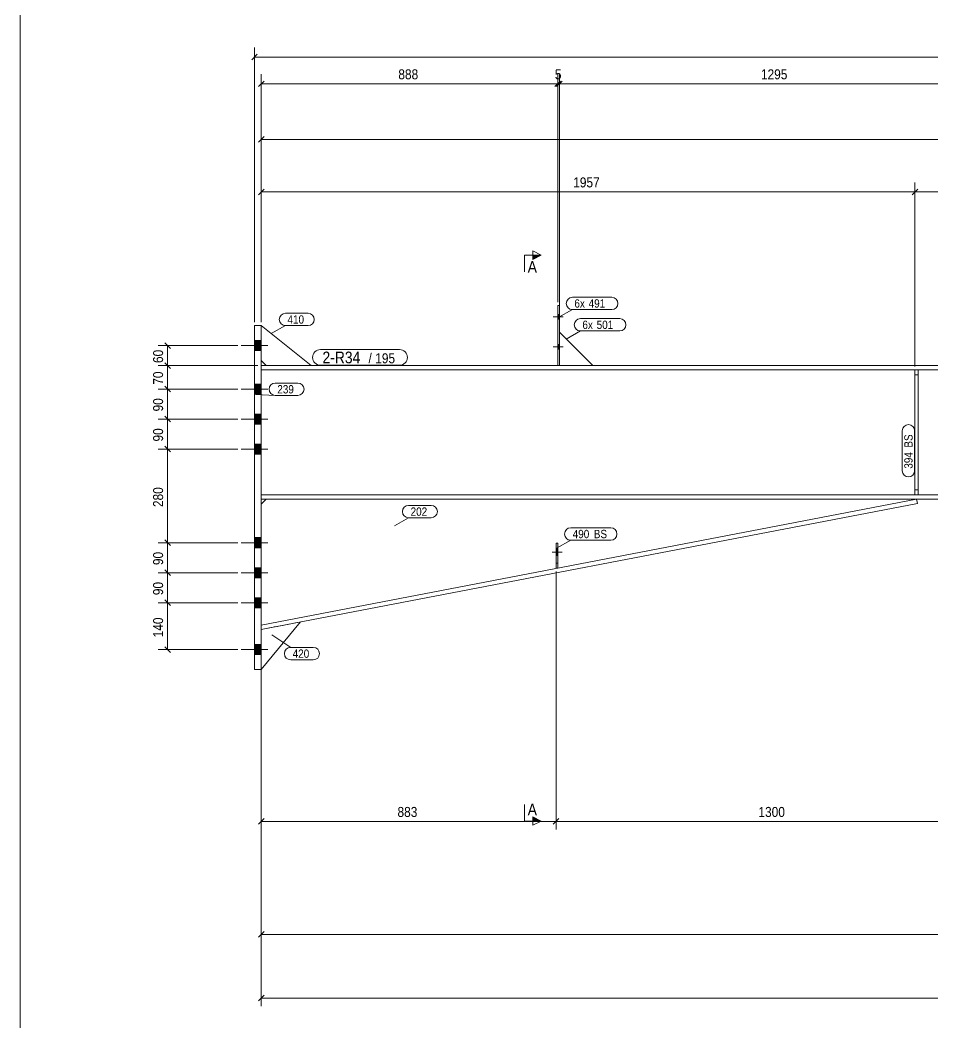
# Model space of a CAD drawing. Header units: millimetres. Extents: x 2 to 1174, y 1 to 825.
# Drawn here: x 5 to 278.2, y 204.2 to 504.4 of the extents above; entities that cross this region are included whole.
import ezdxf

# ---------------------------------------------------------------- set-up
doc = ezdxf.new("R2010")
doc.units = ezdxf.units.MM
for name, pattern in [('XKITLINE00', [0]), ('XKITLINE01', [4, 1, -1, 1, -1]), ('XKITLINE02', [4, 2, -2])]:
    doc.linetypes.add(name, pattern=pattern)
for name, color, linetype, lineweight in [('Bolt', 3, 'Continuous', 0), ('Dimensions', 7, 'Continuous', 0), ('DrawingSheet', 5, 'Continuous', 0), ('Part', 2, 'Continuous', 0), ('PartMark', 7, 'Continuous', 0), ('Section', 6, 'Continuous', 0)]:
    doc.layers.add(name, color=color, linetype=linetype, lineweight=lineweight)
doc.styles.add('ARIAL', font='ARIAL.TTF')

# ---------------------------------------------------------------- blocks, each defined once
blk = doc.blocks.new('*A4')
at = {"layer": 'Bolt'}
for points in [[(77.16, 405.47), (75.16, 405.47), (75.16, 408.47), (77.16, 408.47)], [(77.16, 405.47), (75.16, 405.47), (75.16, 408.47), (77.16, 408.47)], [(77.16, 392.47), (75.16, 392.47), (75.16, 395.47), (77.16, 395.47)], [(77.16, 392.47), (75.16, 392.47), (75.16, 395.47), (77.16, 395.47)], [(77.16, 383.47), (75.16, 383.47), (75.16, 386.47), (77.16, 386.47)], [(77.16, 383.47), (75.16, 383.47), (75.16, 386.47), (77.16, 386.47)], [(77.16, 374.47), (75.16, 374.47), (75.16, 377.47), (77.16, 377.47)], [(77.16, 374.47), (75.16, 374.47), (75.16, 377.47), (77.16, 377.47)], [(77.16, 346.47), (75.16, 346.47), (75.16, 349.47), (77.16, 349.47)], [(77.16, 346.47), (75.16, 346.47), (75.16, 349.47), (77.16, 349.47)], [(77.16, 337.47), (75.16, 337.47), (75.16, 340.47), (77.16, 340.47)], [(77.16, 337.47), (75.16, 337.47), (75.16, 340.47), (77.16, 340.47)], [(77.16, 328.47), (75.16, 328.47), (75.16, 331.47), (77.16, 331.47)], [(77.16, 328.47), (75.16, 328.47), (75.16, 331.47), (77.16, 331.47)], [(77.16, 314.47), (75.16, 314.47), (75.16, 317.47), (77.16, 317.47)], [(77.16, 314.47), (75.16, 314.47), (75.16, 317.47), (77.16, 317.47)]]:
    blk.add_hatch(color=3, dxfattribs=at).paths.add_polyline_path(points, flags=17)
at = {"layer": 'Bolt', "color": 3, "linetype": 'XKITLINE00', "lineweight": 0}
for p, q in [((75.16, 408.47), (77.16, 408.47)), ((75.16, 408.47), (77.16, 408.47)), ((71.16, 406.97), (79.16, 406.97)), ((71.16, 406.97), (79.16, 406.97)), ((75.16, 405.47), (77.16, 405.47)), ((75.16, 405.47), (77.16, 405.47)), ((71.16, 393.97), (79.16, 393.97)), ((71.16, 393.97), (79.16, 393.97)), ((75.16, 395.47), (77.16, 395.47)), ((75.16, 395.47), (77.16, 395.47)), ((75.16, 392.47), (77.16, 392.47)), ((75.16, 392.47), (77.16, 392.47)), ((71.16, 384.97), (79.16, 384.97)), ((71.16, 384.97), (79.16, 384.97)), ((75.16, 386.47), (77.16, 386.47)), ((75.16, 386.47), (77.16, 386.47)), ((75.16, 383.47), (77.16, 383.47)), ((75.16, 383.47), (77.16, 383.47)), ((71.16, 375.97), (79.16, 375.97)), ((71.16, 375.97), (79.16, 375.97)), ((75.16, 377.47), (77.16, 377.47)), ((75.16, 377.47), (77.16, 377.47)), ((75.16, 374.47), (77.16, 374.47)), ((75.16, 374.47), (77.16, 374.47)), ((75.16, 349.47), (77.16, 349.47)), ((75.16, 349.47), (77.16, 349.47)), ((71.16, 347.97), (79.16, 347.97)), ((71.16, 347.97), (79.16, 347.97)), ((75.16, 346.47), (77.16, 346.47)), ((75.16, 346.47), (77.16, 346.47)), ((75.16, 340.47), (77.16, 340.47)), ((75.16, 340.47), (77.16, 340.47)), ((71.16, 338.97), (79.16, 338.97)), ((71.16, 338.97), (79.16, 338.97)), ((75.16, 337.47), (77.16, 337.47)), ((75.16, 337.47), (77.16, 337.47)), ((75.16, 331.47), (77.16, 331.47)), ((75.16, 331.47), (77.16, 331.47)), ((71.16, 329.97), (79.16, 329.97)), ((71.16, 329.97), (79.16, 329.97)), ((75.16, 328.47), (77.16, 328.47)), ((75.16, 328.47), (77.16, 328.47)), ((71.16, 315.97), (79.16, 315.97)), ((71.16, 315.97), (79.16, 315.97)), ((75.16, 317.47), (77.16, 317.47)), ((75.16, 317.47), (77.16, 317.47)), ((75.16, 314.47), (77.16, 314.47)), ((75.16, 314.47), (77.16, 314.47))]:
    blk.add_line(p, q, dxfattribs=at)
blk = doc.blocks.new('*A19')
at = {"layer": 'Part', "color": 2, "linetype": 'XKITLINE00', "lineweight": 0}
for p, q in [((165.93, 418.97), (166.43, 418.97)), ((165.93, 418.97), (165.93, 400.97)), ((166.43, 418.97), (166.43, 400.97))]:
    blk.add_line(p, q, dxfattribs=at)
at = {"layer": 'Part', "color": 7, "linetype": 'XKITLINE01', "lineweight": 0}
blk.add_line((166.43, 400.97), (165.93, 400.97), dxfattribs=at)
blk = doc.blocks.new('*A20')
at = {"layer": 'Part', "color": 2, "linetype": 'XKITLINE00', "lineweight": 0}
for p, q in [((165.43, 340.34), (165.43, 347.84)), ((165.43, 347.84), (165.93, 347.84)), ((165.93, 347.84), (165.93, 340.34)), ((165.93, 340.34), (165.43, 340.34))]:
    blk.add_line(p, q, dxfattribs=at)
at = {"layer": 'Part', "color": 7, "linetype": 'XKITLINE01', "lineweight": 0}
blk.add_line((165.43, 341.84), (165.93, 341.84), dxfattribs=at)
blk = doc.blocks.new('*A21')
at = {"layer": 'Part', "color": 2, "linetype": 'XKITLINE00', "lineweight": 0}
blk.add_line((176.43, 400.97), (166.43, 410.97), dxfattribs=at)
at = {"layer": 'Part', "color": 7, "linetype": 'XKITLINE01', "lineweight": 0}
for p, q in [((166.43, 410.97), (166.43, 400.97)), ((166.43, 400.97), (176.43, 400.97))]:
    blk.add_line(p, q, dxfattribs=at)
blk = doc.blocks.new('*A25')
at = {"layer": 'Part', "color": 2, "linetype": 'XKITLINE00', "lineweight": 0}
for p, q in [((77.16, 412.97), (92.16, 400.97)), ((78.66, 400.97), (77.16, 402.47))]:
    blk.add_line(p, q, dxfattribs=at)
at = {"layer": 'Part', "color": 7, "linetype": 'XKITLINE01', "lineweight": 0}
for p, q in [((77.16, 412.97), (77.16, 402.47)), ((92.16, 400.97), (78.66, 400.97))]:
    blk.add_line(p, q, dxfattribs=at)
blk = doc.blocks.new('*A26')
at = {"layer": 'Part', "color": 2, "linetype": 'XKITLINE00', "lineweight": 0}
for p, q in [((75.16, 309.97), (75.16, 412.97)), ((75.16, 412.97), (77.16, 412.97)), ((77.16, 412.97), (77.16, 309.97)), ((77.16, 309.97), (75.16, 309.97))]:
    blk.add_line(p, q, dxfattribs=at)
blk = doc.blocks.new('*A27')
at = {"layer": 'Part', "color": 2, "linetype": 'XKITLINE00', "lineweight": 0}
blk.add_line((88.95, 324.24), (77.16, 309.97), dxfattribs=at)
at = {"layer": 'Part', "color": 7, "linetype": 'XKITLINE01', "lineweight": 0}
for p, q in [((77.16, 321.97), (88.95, 324.24)), ((77.16, 309.97), (77.16, 321.97))]:
    blk.add_line(p, q, dxfattribs=at)
blk = doc.blocks.new('*A34')
at = {"layer": 'Part', "color": 7, "linetype": 'XKITLINE01', "lineweight": 0}
for p, q in [((165.43, 347.84), (165.43, 340.34)), ((165.93, 347.84), (165.43, 347.84)), ((165.93, 340.34), (165.93, 347.84)), ((165.43, 341.84), (165.93, 341.84)), ((165.43, 340.34), (165.93, 340.34))]:
    blk.add_line(p, q, dxfattribs=at)
blk = doc.blocks.new('*A48')
at = {"layer": 'Part', "color": 7, "linetype": 'XKITLINE01', "lineweight": 0}
for p, q in [((273.83, 399.67), (272.83, 399.67)), ((272.83, 399.67), (272.83, 362.27)), ((273.83, 362.27), (273.83, 399.67)), ((272.83, 398.17), (273.83, 398.17)), ((272.83, 363.77), (273.83, 363.77)), ((272.83, 362.27), (273.83, 362.27))]:
    blk.add_line(p, q, dxfattribs=at)
blk = doc.blocks.new('*A49')
at = {"layer": 'Part', "color": 2, "linetype": 'XKITLINE00', "lineweight": 0}
for p, q in [((272.83, 362.27), (272.83, 399.67)), ((273.83, 399.67), (273.83, 362.27))]:
    blk.add_line(p, q, dxfattribs=at)
at = {"layer": 'Part', "color": 7, "linetype": 'XKITLINE01', "lineweight": 0}
for p, q in [((273.83, 399.67), (272.83, 399.67)), ((272.83, 398.17), (273.83, 398.17)), ((273.83, 363.77), (272.83, 363.77)), ((273.83, 362.27), (272.83, 362.27))]:
    blk.add_line(p, q, dxfattribs=at)
blk = doc.blocks.new('*A50')
at = {"layer": 'Part', "color": 2, "linetype": 'XKITLINE00', "lineweight": 0}
for p, q in [((77.16, 359.51), (78.62, 360.97)), ((273.33, 360.97), (77.16, 323.3)), ((273.58, 359.7), (273.33, 360.97)), ((273.58, 359.7), (77.16, 321.97))]:
    blk.add_line(p, q, dxfattribs=at)
at = {"layer": 'Part', "color": 7, "linetype": 'XKITLINE01', "lineweight": 0}
for p, q in [((273.33, 360.97), (78.62, 360.97)), ((77.16, 321.97), (77.16, 359.51))]:
    blk.add_line(p, q, dxfattribs=at)
blk = doc.blocks.new('*A66')
at = {"layer": 'Bolt'}
for points in [[(165.93, 416.27), (166.43, 416.27), (166.43, 414.87), (165.93, 414.87)], [(165.93, 416.27), (166.43, 416.27), (166.43, 414.87), (165.93, 414.87)], [(165.93, 407.27), (166.43, 407.27), (166.43, 405.87), (165.93, 405.87)], [(165.93, 407.27), (166.43, 407.27), (166.43, 405.87), (165.93, 405.87)]]:
    blk.add_hatch(color=3, dxfattribs=at).paths.add_polyline_path(points, flags=17)
at = {"layer": 'Bolt', "color": 3, "linetype": 'XKITLINE00', "lineweight": 0}
for p, q in [((167.59, 415.57), (164.59, 415.57)), ((167.59, 415.57), (164.59, 415.57)), ((166.43, 416.27), (165.93, 416.27)), ((166.43, 416.27), (165.93, 416.27)), ((166.43, 414.87), (165.93, 414.87)), ((166.43, 414.87), (165.93, 414.87)), ((167.59, 406.57), (164.59, 406.57)), ((167.59, 406.57), (164.59, 406.57)), ((166.43, 407.27), (165.93, 407.27)), ((166.43, 407.27), (165.93, 407.27)), ((166.43, 405.87), (165.93, 405.87)), ((166.43, 405.87), (165.93, 405.87))]:
    blk.add_line(p, q, dxfattribs=at)
blk = doc.blocks.new('*A67')
at = {"layer": 'Bolt'}
blk.add_hatch(color=3, dxfattribs=at).paths.add_polyline_path([(165.93, 344.16), (165.43, 344.16), (165.43, 346.13), (165.93, 346.13)], flags=17)
at = {"layer": 'Bolt', "color": 3, "linetype": 'XKITLINE00', "lineweight": 0}
for p, q in [((165.93, 346.13), (165.43, 346.13)), ((167.28, 345.14), (164.28, 345.14)), ((165.93, 344.16), (165.43, 344.16))]:
    blk.add_line(p, q, dxfattribs=at)
blk = doc.blocks.new('*A77')
at = {"layer": 'Bolt', "color": 3, "linetype": 'XKITLINE02', "lineweight": 0}
for p, q in [((165.93, 346.13), (165.43, 346.13)), ((167.28, 345.14), (164.28, 345.14)), ((165.93, 344.16), (165.43, 344.16))]:
    blk.add_line(p, q, dxfattribs=at)
blk = doc.blocks.new('*A83')
at = {"layer": 'Part'}
blk.add_hatch(color=2, dxfattribs=at).paths.add_polyline_path([(488.32, 402.37), (489.92, 402.37), (489.12, 400.97)], flags=17)
at = {"layer": 'Part', "color": 2, "linetype": 'XKITLINE00', "lineweight": 0}
for p, q in [((489.12, 400.97), (488.32, 402.37)), ((488.32, 402.37), (489.92, 402.37)), ((489.92, 402.37), (489.12, 400.97)), ((321.43, 400.97), (77.16, 400.97)), ((321.43, 399.67), (77.16, 399.67)), ((363.33, 400.97), (321.53, 400.97)), ((363.33, 399.67), (321.53, 399.67)), ((405.23, 400.97), (363.43, 400.97)), ((405.23, 399.67), (363.43, 399.67)), ((447.13, 400.97), (405.33, 400.97)), ((447.13, 399.67), (405.33, 399.67)), ((489.03, 400.97), (447.23, 400.97)), ((489.03, 399.67), (447.23, 399.67)), ((513.1, 400.97), (489.13, 400.97)), ((513.1, 399.67), (489.13, 399.67)), ((513.1, 399.97), (513.1, 399.67)), ((77.16, 362.27), (321.43, 362.27)), ((77.16, 360.97), (321.43, 360.97)), ((321.53, 362.27), (363.33, 362.27)), ((321.53, 360.97), (363.33, 360.97)), ((363.43, 362.27), (405.23, 362.27)), ((363.43, 360.97), (405.23, 360.97)), ((405.33, 362.27), (447.13, 362.27)), ((405.33, 360.97), (447.13, 360.97)), ((447.23, 362.27), (489.03, 362.27)), ((447.23, 360.97), (489.03, 360.97)), ((489.13, 362.27), (513.1, 362.27)), ((489.13, 360.97), (513.1, 360.97)), ((513.1, 360.97), (513.1, 362.27))]:
    blk.add_line(p, q, dxfattribs=at)
at = {"layer": 'Part', "color": 7, "linetype": 'XKITLINE01', "lineweight": 0}
for p, q in [((77.16, 400.97), (77.16, 360.97)), ((513.1, 400.97), (513.1, 399.97)), ((513.1, 362.27), (513.1, 399.67))]:
    blk.add_line(p, q, dxfattribs=at)
at = {"layer": 'Part', "color": 2, "linetype": 'XKITLINE00', "lineweight": 0}
blk.add_circle((489.12, 401.87), 1, dxfattribs=at)
blk = doc.blocks.new('*A195')
at = {"layer": 'DrawingSheet', "color": 5, "linetype": 'XKITLINE00', "lineweight": 0}
blk.add_line((5, 825), (5, 5), dxfattribs=at)
blk = doc.blocks.new('*A203')
at = {"layer": 'Dimensions', "color": 7, "linetype": 'XKITLINE00', "lineweight": 0}
for p, q in [((75.16, 413.97), (75.16, 496.18)), ((76.01, 494.18), (74.32, 492.49)), ((75.16, 493.33), (915.57, 493.33))]:
    blk.add_line(p, q, dxfattribs=at)
at = {"layer": 'Dimensions', "color": 3}
blk.add_point((75.16, 493.33), dxfattribs=at)
blk = doc.blocks.new('*A204')
at = {"layer": 'Dimensions', "color": 7, "linetype": 'XKITLINE00', "lineweight": 0}
for p, q in [((76.16, 400.97), (46.31, 400.97)), ((48.32, 401.82), (50.01, 400.12)), ((49.16, 393.97), (49.16, 400.97)), ((70.16, 393.97), (46.31, 393.97)), ((48.32, 394.82), (50.01, 393.12))]:
    blk.add_line(p, q, dxfattribs=at)
at = {"layer": 'Dimensions', "color": 3}
for p in [(49.16, 400.97), (49.16, 393.97)]:
    blk.add_point(p, dxfattribs=at)
at = {"layer": 'Dimensions', "color": 3, "style": 'ARIAL', "width": 0.85}
blk.add_text('70', height=3, rotation=90.0002, dxfattribs=at).set_placement((47.81, 395.25))
blk = doc.blocks.new('*A205')
at = {"layer": 'Dimensions', "color": 7, "linetype": 'XKITLINE00', "lineweight": 0}
for p, q in [((70.16, 406.97), (46.31, 406.97)), ((48.32, 407.82), (50.01, 406.12)), ((49.16, 400.97), (49.16, 406.97)), ((76.16, 400.97), (46.31, 400.97)), ((48.32, 401.82), (50.01, 400.12))]:
    blk.add_line(p, q, dxfattribs=at)
at = {"layer": 'Dimensions', "color": 3}
for p in [(49.16, 406.97), (49.16, 400.97)]:
    blk.add_point(p, dxfattribs=at)
at = {"layer": 'Dimensions', "color": 3, "style": 'ARIAL', "width": 0.85}
blk.add_text('60', height=3, rotation=90.0002, dxfattribs=at).set_placement((47.81, 401.75))
blk = doc.blocks.new('*A207')
at = {"layer": 'Dimensions', "color": 7, "linetype": 'XKITLINE00', "lineweight": 0}
for p, q in [((48.32, 330.82), (50.01, 329.12)), ((70.16, 329.97), (46.31, 329.97)), ((49.16, 315.97), (49.16, 329.97)), ((70.16, 315.97), (46.31, 315.97)), ((48.32, 316.82), (50.01, 315.12))]:
    blk.add_line(p, q, dxfattribs=at)
at = {"layer": 'Dimensions', "color": 3}
for p in [(49.16, 329.97), (49.16, 315.97)]:
    blk.add_point(p, dxfattribs=at)
at = {"layer": 'Dimensions', "color": 3, "style": 'ARIAL', "width": 0.85}
blk.add_text('140', height=3, rotation=90.0002, dxfattribs=at).set_placement((47.81, 319.63))
blk = doc.blocks.new('*A208')
at = {"layer": 'Dimensions', "color": 7, "linetype": 'XKITLINE00', "lineweight": 0}
for p, q in [((48.32, 339.82), (50.01, 338.12)), ((70.16, 338.97), (46.31, 338.97)), ((49.16, 329.97), (49.16, 338.97)), ((48.32, 330.82), (50.01, 329.12)), ((70.16, 329.97), (46.31, 329.97))]:
    blk.add_line(p, q, dxfattribs=at)
at = {"layer": 'Dimensions', "color": 3}
for p in [(49.16, 338.97), (49.16, 329.97)]:
    blk.add_point(p, dxfattribs=at)
at = {"layer": 'Dimensions', "color": 3, "style": 'ARIAL', "width": 0.85}
blk.add_text('90', height=3, rotation=90.0002, dxfattribs=at).set_placement((47.81, 332.25))
blk = doc.blocks.new('*A209')
at = {"layer": 'Dimensions', "color": 7, "linetype": 'XKITLINE00', "lineweight": 0}
for p, q in [((48.32, 348.82), (50.01, 347.12)), ((70.16, 347.97), (46.31, 347.97)), ((49.16, 338.97), (49.16, 347.97)), ((48.32, 339.82), (50.01, 338.12)), ((70.16, 338.97), (46.31, 338.97))]:
    blk.add_line(p, q, dxfattribs=at)
at = {"layer": 'Dimensions', "color": 3}
for p in [(49.16, 347.97), (49.16, 338.97)]:
    blk.add_point(p, dxfattribs=at)
at = {"layer": 'Dimensions', "color": 3, "style": 'ARIAL', "width": 0.85}
blk.add_text('90', height=3, rotation=90.0002, dxfattribs=at).set_placement((47.81, 341.25))
blk = doc.blocks.new('*A210')
at = {"layer": 'Dimensions', "color": 7, "linetype": 'XKITLINE00', "lineweight": 0}
for p, q in [((70.16, 375.97), (46.31, 375.97)), ((48.32, 376.82), (50.01, 375.12)), ((49.16, 347.97), (49.16, 375.97)), ((48.32, 348.82), (50.01, 347.12)), ((70.16, 347.97), (46.31, 347.97))]:
    blk.add_line(p, q, dxfattribs=at)
at = {"layer": 'Dimensions', "color": 3}
for p in [(49.16, 375.97), (49.16, 347.97)]:
    blk.add_point(p, dxfattribs=at)
at = {"layer": 'Dimensions', "color": 3, "style": 'ARIAL', "width": 0.85}
blk.add_text('280', height=3, rotation=90.0002, dxfattribs=at).set_placement((47.81, 358.63))
blk = doc.blocks.new('*A211')
at = {"layer": 'Dimensions', "color": 7, "linetype": 'XKITLINE00', "lineweight": 0}
for p, q in [((70.16, 384.97), (46.31, 384.97)), ((48.32, 385.82), (50.01, 384.12)), ((49.16, 375.97), (49.16, 384.97)), ((70.16, 375.97), (46.31, 375.97)), ((48.32, 376.82), (50.01, 375.12))]:
    blk.add_line(p, q, dxfattribs=at)
at = {"layer": 'Dimensions', "color": 3}
for p in [(49.16, 384.97), (49.16, 375.97)]:
    blk.add_point(p, dxfattribs=at)
at = {"layer": 'Dimensions', "color": 3, "style": 'ARIAL', "width": 0.85}
blk.add_text('90', height=3, rotation=90.0002, dxfattribs=at).set_placement((47.81, 378.25))
blk = doc.blocks.new('*A212')
at = {"layer": 'Dimensions', "color": 7, "linetype": 'XKITLINE00', "lineweight": 0}
for p, q in [((70.16, 393.97), (46.31, 393.97)), ((48.32, 394.82), (50.01, 393.12)), ((49.16, 384.97), (49.16, 393.97)), ((70.16, 384.97), (46.31, 384.97)), ((48.32, 385.82), (50.01, 384.12))]:
    blk.add_line(p, q, dxfattribs=at)
at = {"layer": 'Dimensions', "color": 3}
for p in [(49.16, 393.97), (49.16, 384.97)]:
    blk.add_point(p, dxfattribs=at)
at = {"layer": 'Dimensions', "color": 3, "style": 'ARIAL', "width": 0.85}
blk.add_text('90', height=3, rotation=90.0002, dxfattribs=at).set_placement((47.81, 387.25))
blk = doc.blocks.new('*A214')
at = {"layer": 'Dimensions', "color": 7, "linetype": 'XKITLINE00', "lineweight": 0}
for p, q in [((77.16, 359.97), (77.16, 209.22)), ((78.01, 212.47), (76.32, 210.77)), ((77.16, 211.62), (900.71, 211.62))]:
    blk.add_line(p, q, dxfattribs=at)
at = {"layer": 'Dimensions', "color": 3}
blk.add_point((77.16, 211.62), dxfattribs=at)
blk = doc.blocks.new('*A217')
at = {"layer": 'Dimensions', "color": 7, "linetype": 'XKITLINE00', "lineweight": 0}
for p, q in [((77.16, 413.97), (77.16, 471.55)), ((78.01, 469.55), (76.32, 467.85)), ((77.16, 468.7), (912.19, 468.7))]:
    blk.add_line(p, q, dxfattribs=at)
at = {"layer": 'Dimensions', "color": 3}
blk.add_point((77.16, 468.7), dxfattribs=at)
blk = doc.blocks.new('*A218')
at = {"layer": 'Dimensions', "color": 7, "linetype": 'XKITLINE00', "lineweight": 0}
for p, q in [((77.16, 359.97), (77.16, 228.29)), ((78.01, 231.54), (76.32, 229.84)), ((77.16, 230.69), (899.53, 230.69))]:
    blk.add_line(p, q, dxfattribs=at)
at = {"layer": 'Dimensions', "color": 3}
blk.add_point((77.16, 230.69), dxfattribs=at)
blk = doc.blocks.new('*A224')
at = {"layer": 'PartMark', "color": 7, "linetype": 'XKITLINE00', "lineweight": 0}
for p, q in [((169.8, 352.41), (181.76, 352.41)), ((165.56, 346.31), (169.8, 348.71)), ((169.8, 348.71), (181.76, 348.71))]:
    blk.add_line(p, q, dxfattribs=at)
for centre, start, end in [((169.8, 350.56), 90, 270), ((181.76, 350.56), 270, 90)]:
    blk.add_arc(centre, 1.85, start, end, dxfattribs=at)
at = {"layer": 'PartMark', "color": 3, "style": 'ARIAL', "width": 0.85}
for s, p in [('490', (170.4, 349.31)), ('BS', (176.71, 349.31))]:
    blk.add_text(s, height=2.5, dxfattribs=at).set_placement(p)
blk = doc.blocks.new('*A232')
at = {"layer": 'Section'}
for points in [[(158.43, 434.04), (160.93, 434.04), (158.43, 432.79)], [(158.43, 265.85), (160.93, 264.6), (158.43, 264.6)]]:
    blk.add_hatch(color=3, dxfattribs=at).paths.add_polyline_path(points, flags=17)
at = {"layer": 'Section', "color": 1, "linetype": 'XKITLINE00', "lineweight": 0}
for p, q in [((155.93, 434.04), (155.93, 429.04)), ((155.93, 434.04), (160.93, 434.04)), ((155.93, 264.6), (155.93, 269.6)), ((155.93, 264.6), (160.93, 264.6))]:
    blk.add_line(p, q, dxfattribs=at)
at = {"layer": 'Section', "color": 3, "linetype": 'XKITLINE00', "lineweight": 0}
for p, q in [((158.43, 432.79), (158.43, 435.29)), ((158.43, 435.29), (160.93, 434.04)), ((160.93, 434.04), (158.43, 432.79)), ((160.93, 264.6), (158.43, 265.85)), ((158.43, 265.85), (158.43, 263.35)), ((160.93, 264.6), (158.43, 263.35))]:
    blk.add_line(p, q, dxfattribs=at)
at = {"layer": 'Section', "color": 7, "style": 'ARIAL', "width": 0.85}
for p in [(156.93, 428.79), (156.93, 266.35)]:
    blk.add_text('A', height=3.5, dxfattribs=at).set_placement(p)
blk = doc.blocks.new('*A236')
at = {"layer": 'Dimensions', "color": 7, "linetype": 'XKITLINE00', "lineweight": 0}
for p, q in [((77.16, 413.97), (77.16, 488.18)), ((165.93, 419.97), (165.93, 488.18)), ((78.01, 486.18), (76.32, 484.49)), ((77.16, 485.33), (165.93, 485.33)), ((166.78, 486.18), (165.08, 484.49))]:
    blk.add_line(p, q, dxfattribs=at)
at = {"layer": 'Dimensions', "color": 3}
for p in [(77.16, 485.33), (165.93, 485.33)]:
    blk.add_point(p, dxfattribs=at)
at = {"layer": 'Dimensions', "color": 3, "style": 'ARIAL', "width": 0.85}
blk.add_text('888', height=3, dxfattribs=at).set_placement((118.21, 486.68))
blk = doc.blocks.new('*A237')
at = {"layer": 'Dimensions', "color": 7, "linetype": 'XKITLINE00', "lineweight": 0}
for p, q in [((165.93, 419.97), (165.93, 488.18)), ((166.43, 411.97), (166.43, 488.18)), ((166.78, 486.18), (165.08, 484.49)), ((167.28, 486.18), (165.58, 484.49)), ((165.93, 485.33), (166.43, 485.33))]:
    blk.add_line(p, q, dxfattribs=at)
at = {"layer": 'Dimensions', "color": 3}
for p in [(165.93, 485.33), (166.43, 485.33)]:
    blk.add_point(p, dxfattribs=at)
at = {"layer": 'Dimensions', "color": 3, "style": 'ARIAL', "width": 0.85}
blk.add_text('5', height=3, dxfattribs=at).set_placement((165.06, 486.68))
blk = doc.blocks.new('*A238')
at = {"layer": 'Dimensions', "color": 7, "linetype": 'XKITLINE00', "lineweight": 0}
for p, q in [((166.43, 411.97), (166.43, 488.18)), ((295.93, 419.97), (295.93, 488.18)), ((167.28, 486.18), (165.58, 484.49)), ((166.43, 485.33), (295.93, 485.33)), ((296.78, 486.18), (295.08, 484.49))]:
    blk.add_line(p, q, dxfattribs=at)
at = {"layer": 'Dimensions', "color": 3}
for p in [(166.43, 485.33), (295.93, 485.33)]:
    blk.add_point(p, dxfattribs=at)
at = {"layer": 'Dimensions', "color": 3, "style": 'ARIAL', "width": 0.85}
blk.add_text('1295', height=3, dxfattribs=at).set_placement((226.73, 486.68))
blk = doc.blocks.new('*A252')
at = {"layer": 'Dimensions', "color": 7, "linetype": 'XKITLINE00', "lineweight": 0}
for p, q in [((77.16, 359.97), (77.16, 262.1)), ((165.43, 339.34), (165.43, 262.1)), ((78.01, 265.35), (76.32, 263.65)), ((77.16, 264.5), (165.43, 264.5)), ((166.28, 265.35), (164.58, 263.65))]:
    blk.add_line(p, q, dxfattribs=at)
at = {"layer": 'Dimensions', "color": 3}
for p in [(77.16, 264.5), (165.43, 264.5)]:
    blk.add_point(p, dxfattribs=at)
at = {"layer": 'Dimensions', "color": 3, "style": 'ARIAL', "width": 0.85}
blk.add_text('883', height=3, dxfattribs=at).set_placement((117.96, 265.85))
blk = doc.blocks.new('*A253')
at = {"layer": 'Dimensions', "color": 7, "linetype": 'XKITLINE00', "lineweight": 0}
for p, q in [((295.43, 368.77), (295.43, 262.1)), ((165.43, 339.34), (165.43, 262.1)), ((166.28, 265.35), (164.58, 263.65)), ((165.43, 264.5), (295.43, 264.5)), ((296.28, 265.35), (294.58, 263.65))]:
    blk.add_line(p, q, dxfattribs=at)
at = {"layer": 'Dimensions', "color": 3}
for p in [(165.43, 264.5), (295.43, 264.5)]:
    blk.add_point(p, dxfattribs=at)
at = {"layer": 'Dimensions', "color": 3, "style": 'ARIAL', "width": 0.85}
blk.add_text('1300', height=3, dxfattribs=at).set_placement((225.98, 265.85))
blk = doc.blocks.new('*A261')
at = {"layer": 'Dimensions', "color": 7, "linetype": 'XKITLINE00', "lineweight": 0}
for p, q in [((78.01, 453.82), (76.32, 452.12)), ((77.16, 413.97), (77.16, 455.82)), ((273.68, 453.82), (271.99, 452.12)), ((272.83, 400.67), (272.83, 455.82)), ((77.16, 452.97), (272.83, 452.97))]:
    blk.add_line(p, q, dxfattribs=at)
at = {"layer": 'Dimensions', "color": 3}
for p in [(77.16, 452.97), (272.83, 452.97)]:
    blk.add_point(p, dxfattribs=at)
at = {"layer": 'Dimensions', "color": 3, "style": 'ARIAL', "width": 0.85}
blk.add_text('1957', height=3, dxfattribs=at).set_placement((170.55, 454.32))
blk = doc.blocks.new('*A262')
at = {"layer": 'Dimensions', "color": 7, "linetype": 'XKITLINE00', "lineweight": 0}
for p, q in [((273.68, 453.82), (271.99, 452.12)), ((272.83, 400.67), (272.83, 455.82)), ((506.78, 453.82), (505.08, 452.12)), ((505.93, 411.97), (505.93, 455.82)), ((272.83, 452.97), (505.93, 452.97))]:
    blk.add_line(p, q, dxfattribs=at)
at = {"layer": 'Dimensions', "color": 3}
for p in [(272.83, 452.97), (505.93, 452.97)]:
    blk.add_point(p, dxfattribs=at)
at = {"layer": 'Dimensions', "color": 3, "style": 'ARIAL', "width": 0.85}
blk.add_text('6736', height=3, dxfattribs=at).set_placement((384.93, 454.32))
blk = doc.blocks.new('*A268')
at = {"layer": 'PartMark', "color": 7, "linetype": 'XKITLINE00', "lineweight": 0}
for p, q in [((121.29, 359.12), (128.05, 359.12)), ((117.05, 353.03), (121.29, 355.42)), ((121.29, 355.42), (128.05, 355.42))]:
    blk.add_line(p, q, dxfattribs=at)
for centre, start, end in [((121.29, 357.27), 90, 270), ((128.05, 357.27), 270, 90)]:
    blk.add_arc(centre, 1.85, start, end, dxfattribs=at)
at = {"layer": 'PartMark', "color": 3, "style": 'ARIAL', "width": 0.85}
blk.add_text('202', height=2.5, dxfattribs=at).set_placement((121.89, 356.02))
blk = doc.blocks.new('*A272')
at = {"layer": 'PartMark', "color": 7, "linetype": 'XKITLINE00', "lineweight": 0}
for p, q in [((84.44, 416.64), (91.2, 416.64)), ((80.19, 410.54), (84.44, 412.94)), ((84.44, 412.94), (91.2, 412.94))]:
    blk.add_line(p, q, dxfattribs=at)
for centre, start, end in [((84.44, 414.79), 90, 270), ((91.2, 414.79), 270, 90)]:
    blk.add_arc(centre, 1.85, start, end, dxfattribs=at)
at = {"layer": 'PartMark', "color": 3, "style": 'ARIAL', "width": 0.85}
blk.add_text('410', height=2.5, dxfattribs=at).set_placement((85.04, 413.54))
blk = doc.blocks.new('*A273')
at = {"layer": 'PartMark', "color": 7, "linetype": 'XKITLINE00', "lineweight": 0}
for p, q in [((81.39, 395.75), (88.15, 395.75)), ((75.59, 392.34), (81.39, 392.05)), ((81.39, 392.05), (88.15, 392.05))]:
    blk.add_line(p, q, dxfattribs=at)
for centre, start, end in [((81.39, 393.9), 90, 270), ((88.15, 393.9), 270, 90)]:
    blk.add_arc(centre, 1.85, start, end, dxfattribs=at)
at = {"layer": 'PartMark', "color": 3, "style": 'ARIAL', "width": 0.85}
blk.add_text('239', height=2.5, dxfattribs=at).set_placement((81.99, 392.65))
blk = doc.blocks.new('*A274')
at = {"layer": 'PartMark', "color": 7, "linetype": 'XKITLINE00', "lineweight": 0}
for p, q in [((80.34, 320.4), (85.99, 316.6)), ((85.99, 316.6), (92.76, 316.6)), ((85.99, 312.9), (92.76, 312.9))]:
    blk.add_line(p, q, dxfattribs=at)
for centre, start, end in [((85.99, 314.75), 90, 270), ((92.76, 314.75), 270, 90)]:
    blk.add_arc(centre, 1.85, start, end, dxfattribs=at)
at = {"layer": 'PartMark', "color": 3, "style": 'ARIAL', "width": 0.85}
blk.add_text('420', height=2.5, dxfattribs=at).set_placement((86.59, 313.5))
blk = doc.blocks.new('*A276')
at = {"layer": 'PartMark', "color": 7, "linetype": 'XKITLINE00', "lineweight": 0}
for p, q in [((94.91, 405.77), (118.56, 405.77)), ((94.91, 401.07), (118.56, 401.07))]:
    blk.add_line(p, q, dxfattribs=at)
for centre, start, end in [((94.91, 403.42), 90, 270), ((118.56, 403.42), 270, 90)]:
    blk.add_arc(centre, 2.35, start, end, dxfattribs=at)
at = {"layer": 'PartMark', "color": 1, "style": 'ARIAL', "width": 0.85}
blk.add_text('2-R34', height=3.5, dxfattribs=at).set_placement((95.51, 401.67))
at = {"layer": 'PartMark', "color": 3, "style": 'ARIAL', "width": 0.85}
for s, p in [('/', (109.28, 401.67)), ('195', (111.29, 401.67))]:
    blk.add_text(s, height=3, dxfattribs=at).set_placement(p)
blk = doc.blocks.new('*A278')
at = {"layer": 'PartMark', "color": 7, "linetype": 'XKITLINE00', "lineweight": 0}
for p, q in [((172.7, 415.04), (184.48, 415.04)), ((168.46, 408.94), (172.7, 411.34)), ((172.7, 411.34), (184.48, 411.34))]:
    blk.add_line(p, q, dxfattribs=at)
for centre, start, end in [((172.7, 413.19), 90, 270), ((184.48, 413.19), 270, 90)]:
    blk.add_arc(centre, 1.85, start, end, dxfattribs=at)
at = {"layer": 'PartMark', "color": 3, "style": 'ARIAL', "width": 0.85}
for s, p in [('6x', (173.3, 411.94)), ('501', (177.57, 411.94))]:
    blk.add_text(s, height=2.5, dxfattribs=at).set_placement(p)
blk = doc.blocks.new('*A279')
at = {"layer": 'PartMark', "color": 7, "linetype": 'XKITLINE00', "lineweight": 0}
for p, q in [((170.3, 421.44), (182.08, 421.44)), ((166.06, 415.34), (170.3, 417.74)), ((170.3, 417.74), (182.08, 417.74))]:
    blk.add_line(p, q, dxfattribs=at)
for centre, start, end in [((170.3, 419.59), 90, 270), ((182.08, 419.59), 270, 90)]:
    blk.add_arc(centre, 1.85, start, end, dxfattribs=at)
at = {"layer": 'PartMark', "color": 3, "style": 'ARIAL', "width": 0.85}
for s, p in [('6x', (170.9, 418.34)), ('491', (175.17, 418.34))]:
    blk.add_text(s, height=2.5, dxfattribs=at).set_placement(p)
blk = doc.blocks.new('*A281')
at = {"layer": 'PartMark', "color": 7, "linetype": 'XKITLINE00', "lineweight": 0}
for p, q in [((269.03, 369.52), (269.03, 381.48)), ((272.73, 369.52), (272.73, 381.48))]:
    blk.add_line(p, q, dxfattribs=at)
for centre, start, end in [((270.88, 381.48), 0, 180), ((270.88, 369.52), 180, 0)]:
    blk.add_arc(centre, 1.85, start, end, dxfattribs=at)
at = {"layer": 'PartMark', "color": 3, "style": 'ARIAL', "width": 0.85}
for s, p in [('BS', (272.13, 376.43)), ('394', (272.13, 370.12))]:
    blk.add_text(s, height=2.5, rotation=90.0002, dxfattribs=at).set_placement(p)

msp = doc.modelspace()

# ---------------------------------------------------------------- block references
at = {"lineweight": 0}
for name in ['*A195', '*A203', '*A236', '*A237', '*A238', '*A217', '*A261', '*A262', '*A232', '*A279', '*A19', '*A272', '*A66', '*A278', '*A26', '*A25', '*A4', '*A21', '*A205', '*A276', '*A204', '*A48', '*A49', '*A212', '*A273', '*A211', '*A281', '*A210', '*A253', '*A50', '*A214', '*A218', '*A252', '*A268', '*A224', '*A209', '*A67', '*A77', '*A20', '*A34', '*A208', '*A207', '*A27', '*A274']:
    msp.add_blockref(name, (0, 0), dxfattribs=at)
at = {"layer": 'Part', "lineweight": 0}
msp.add_blockref('*A83', (0, 0), dxfattribs=at)

doc.saveas('drawing.dxf')
